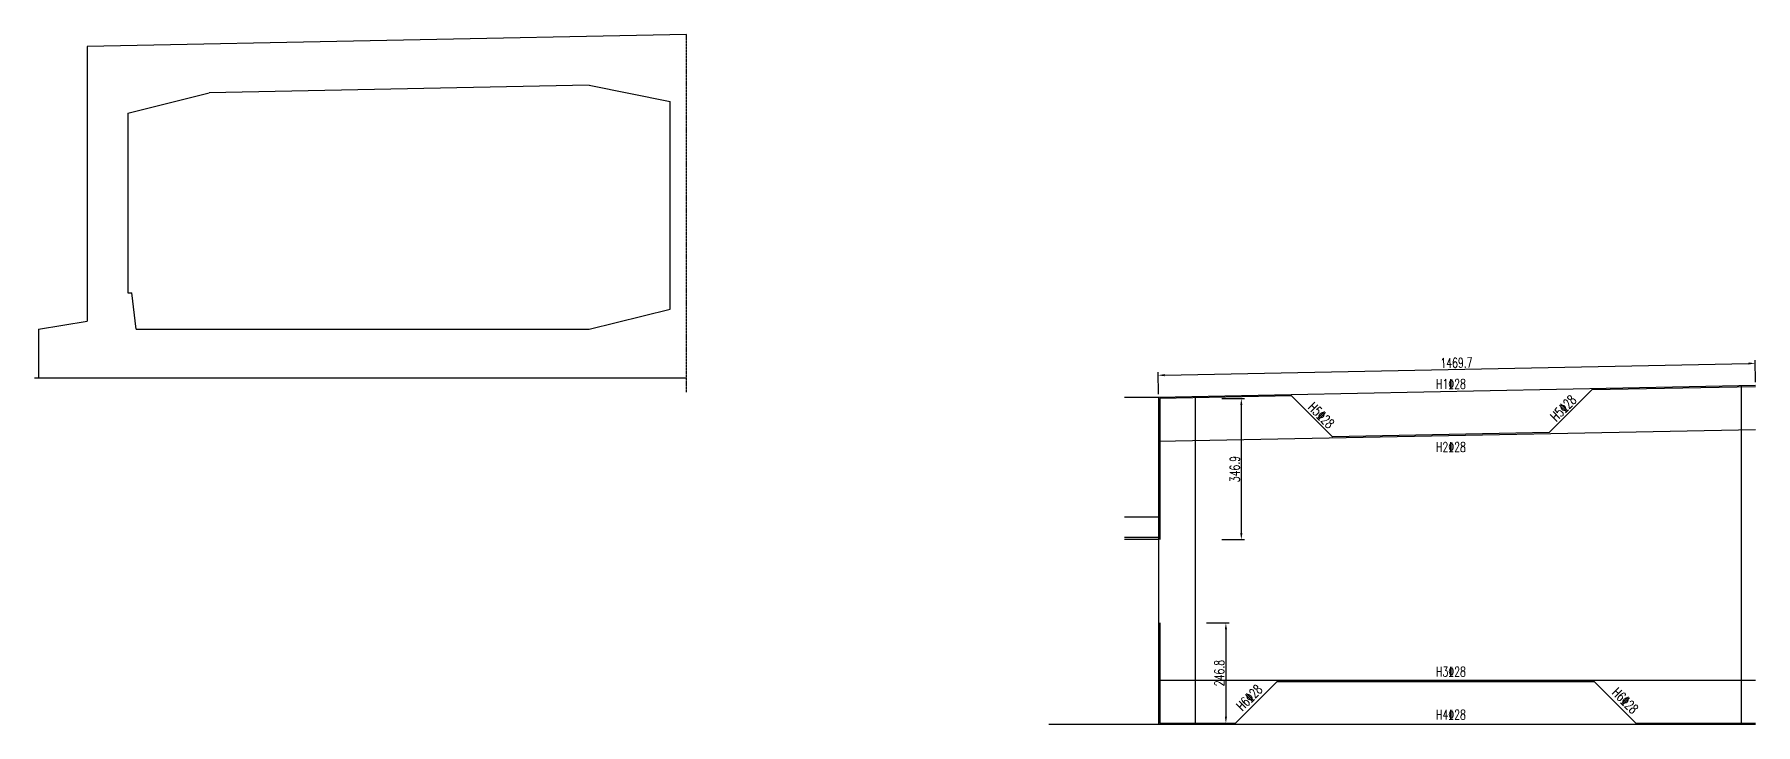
# Model space of a CAD drawing. Header units: millimetres. Extents: x -615 to 27787, y -21564 to 7677.
# Drawn here: x 621 to 4857, y 5979 to 7677 of the extents above; entities that cross this region are included whole.
import ezdxf

# ---------------------------------------------------------------- set-up
doc = ezdxf.new("R2010")
doc.units = ezdxf.units.MM
doc.header["$LTSCALE"] = 0.25
doc.linetypes.add('ACAD_ISO04W100', pattern=[30, 24, -3, 0, -3])
for name, color, linetype in [('中心线', 5, 'ACAD_ISO04W100'), ('文字', 7, 'Continuous'), ('次轮廓线', 7, 'Continuous'), ('钢筋', 1, 'Continuous')]:
    doc.layers.add(name, color=color, linetype=linetype)
doc.styles.get("Standard").update_dxf_attribs({"font": 'simplex1.shx', "width": 0.7, "bigfont": 'hztxt.shx'})
doc.dimstyles.new('80', dxfattribs={"dimscale": 8, "dimtxt": 3, "dimasz": 2, "dimexe": 1, "dimexo": 1, "dimgap": 0.5, "dimtad": 1, "dimdec": 1, "dimdsep": 46, "dimtxsty": 'Standard', "dimcen": 0.5, "dimadec": 0, "dimazin": 0, "dimtfac": 1, "dimtdec": 1, "dimtofl": 0, "dimtmove": 2, "dimatfit": 3, "dimfxl": 0, "dimtolj": 1, "dimtzin": 0, "dimarcsym": 0})

# ---------------------------------------------------------------- blocks, each defined once
blk = doc.blocks.new('*D60')
at = {"color": 0, "lineweight": -2}
for p, q in [((3402, 6838.3), (4839.5, 6867)), ((4856.4, 6821), (4855.3, 6875.4)), ((3387, 6791.6), (3385.9, 6846))]:
    blk.add_line(p, q, dxfattribs=at)
at = {"color": 0}
for points in [[(4839.4, 6869.7), (4839.5, 6864.4), (4855.5, 6867.4)], [(3402, 6841), (3402.1, 6835.6), (3386, 6838)]]:
    blk.add_solid(points, dxfattribs=at)
at = {"layer": 'Defpoints', "color": 0}
for p in [(4855.5, 6867.4), (3387.1, 6783.6), (4856.5, 6813)]:
    blk.add_point(p, dxfattribs=at)
at = {"color": 0, "insert": (4120.4, 6868.7), "char_height": 24, "attachment_point": 5, "rotation": 1.1458}
blk.add_mtext('\\A1;1469.7', dxfattribs=at)
blk = doc.blocks.new('*D61')
at = {"color": 0, "lineweight": -2}
for p, q in [((3543, 6780.5), (3599, 6780.5)), ((3591, 6449.6), (3591, 6764.5)), ((3543, 6433.6), (3599, 6433.6))]:
    blk.add_line(p, q, dxfattribs=at)
at = {"color": 0}
for points in [[(3588.3, 6764.5), (3593.7, 6764.5), (3591, 6780.5)], [(3588.3, 6449.6), (3593.7, 6449.6), (3591, 6433.6)]]:
    blk.add_solid(points, dxfattribs=at)
at = {"layer": 'Defpoints', "color": 0}
for p in [(3390.3, 6780.5), (3591, 6780.5), (3390.3, 6433.6)]:
    blk.add_point(p, dxfattribs=at)
at = {"color": 0, "insert": (3575, 6607.1), "char_height": 24, "attachment_point": 5, "rotation": 90}
blk.add_mtext('\\A1;346.9', dxfattribs=at)
blk = doc.blocks.new('*D62')
at = {"color": 0, "lineweight": -2}
for p, q in [((3505, 6228.7), (3561, 6228.7)), ((3553, 6212.7), (3553, 5997.8)), ((3505, 5981.8), (3561, 5981.8))]:
    blk.add_line(p, q, dxfattribs=at)
at = {"color": 0}
for points in [[(3550.4, 6212.7), (3555.7, 6212.7), (3553, 6228.7)], [(3550.4, 5997.8), (3555.7, 5997.8), (3553, 5981.8)]]:
    blk.add_solid(points, dxfattribs=at)
at = {"layer": 'Defpoints', "color": 0}
for p in [(3390.3, 6228.7), (3390.3, 5981.8), (3553, 5981.8)]:
    blk.add_point(p, dxfattribs=at)
at = {"color": 0, "insert": (3537, 6105.3), "char_height": 24, "attachment_point": 5, "rotation": 90}
blk.add_mtext('\\A1;246.8', dxfattribs=at)

msp = doc.modelspace()

# ---------------------------------------------------------------- linework, layer by layer
for p, q in [((3387.12, 6783.64), (3303.73, 6783.64)), ((3387.12, 6488.64), (3303.73, 6488.64)), ((3387.12, 6438.64), (3303.73, 6438.64)), ((3387.12, 6433.64), (3303.73, 6433.64)), ((3387.12, 5978.69), (3116.84, 5978.69))]:
    msp.add_line(p, q)
at = {"layer": '中心线'}
msp.add_line((2225.64, 6796.2), (2225.64, 7676.56), dxfattribs=at)
at = {"layer": '次轮廓线'}
for p, q in [((2225.64, 7676.56), (750.64, 7647.06)), ((750.64, 7647.06), (750.64, 6971.06)), ((1985.64, 7551.76), (1050.64, 7533.06)), ((1985.64, 7551.76), (2185.64, 7511.76)), ((850.64, 7483.06), (1050.64, 7533.06)), ((2185.64, 7001.06), (2185.64, 7511.76)), ((850.64, 7483.06), (850.64, 7041.06)), ((850.64, 7041.06), (860.64, 7041.06)), ((870.75, 6951.06), (860.64, 7041.06)), ((1985.64, 6951.06), (2185.64, 7001.06)), ((630.64, 6951.06), (750.64, 6971.06)), ((630.64, 6951.06), (630.64, 6831.06)), ((870.75, 6951.06), (1985.64, 6951.06)), ((2225.64, 6831.06), (620.64, 6831.06))]:
    msp.add_line(p, q, dxfattribs=at)
at = {"layer": '钢筋'}
for p, q in [((4856.54, 6813.03), (3387.12, 6783.64)), ((3387.12, 6783.64), (3387.12, 5978.69)), ((3477.28, 6785.44), (3477.28, 5978.69)), ((4822.12, 5978.69), (4822.12, 6812.34)), ((4856.54, 6704.19), (3387.12, 6674.8)), ((3387.12, 6087.53), (4856.54, 6087.53)), ((4856.54, 5978.69), (3387.12, 5978.69))]:
    msp.add_line(p, q, dxfattribs=at)
for points in [[(4856.6, 6809.87), (4453.31, 6801.8), (4348.7, 6697.19), (3815.14, 6686.52), (3714.64, 6787.03), (3390.28, 6780.54), (3390.28, 6433.64)], [(3390.28, 6228.69), (3390.28, 5981.85), (3576.7, 5981.85), (3679.22, 6084.37), (4459.7, 6084.37), (4562.22, 5981.85), (4856.54, 5981.85)]]:
    msp.add_lwpolyline(points, dxfattribs=at)

# ---------------------------------------------------------------- texts
at = {"layer": '文字', "width": 0.7}
for s, p in [('H1%%13228', (4070.17, 6804.54)), ('H2%%13228', (4070.17, 6649.36)), ('H3%%13228', (4070.17, 6096.91)), ('H4%%13228', (4070.17, 5991.01))]:
    msp.add_text(s, height=24, dxfattribs=at).set_placement(p)
for s, rotation, p in [('H5%%13228', 45, (4365.86, 6722.64)), ('H5%%13228', 315, (3753.23, 6757.11)), ('H6%%13228', 45, (3593.15, 6010.42)), ('H6%%13228', 315, (4501.31, 6055.17))]:
    msp.add_text(s, height=24, rotation=rotation, dxfattribs=at).set_placement(p)

# ---------------------------------------------------------------- dimensions: what is measured, and where the dimension line sits
for p1, p2, distance, picture, middle in [((3387.12, 6783.64), (4856.54, 6813.03), 54.35, '*D60', (4120.42, 6868.67)), ((3390.28, 6433.64), (3390.28, 6780.54), -200.73, '*D61', (3575, 6607.09)), ((3390.28, 6228.69), (3390.28, 5981.85), 162.74, '*D62', (3537.02, 6105.27))]:
    dim = msp.add_aligned_dim(p1=p1, p2=p2, distance=distance, dimstyle='80')
    dim.commit()
    dim.dimension.update_dxf_attribs({"geometry": picture, "text_midpoint": middle})

doc.saveas('drawing.dxf')
